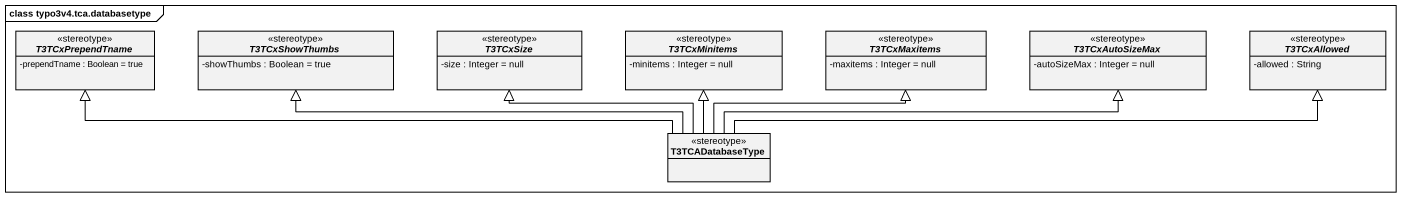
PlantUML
@startuml
mainframe class typo3v4.tca.databasetype
hide circle
hide empty members
skinparam classAttributeIconSize 0
abstract class T3TCxPrependTname <<stereotype>> {
  -prependTname : Boolean = true
}
abstract class T3TCxShowThumbs <<stereotype>> {
  -showThumbs : Boolean = true
}
abstract class T3TCxSize <<stereotype>> {
  -size : Integer = null
}
abstract class T3TCxMinitems <<stereotype>> {
  -minitems : Integer = null
}
abstract class T3TCxMaxitems <<stereotype>> {
  -maxitems : Integer = null
}
abstract class T3TCxAutoSizeMax <<stereotype>> {
  -autoSizeMax : Integer = null
}
abstract class T3TCxAllowed <<stereotype>> {
  -allowed : String
}
class T3TCADatabaseType <<stereotype>>
T3TCADatabaseType -left-|> T3TCxPrependTname
T3TCADatabaseType -left-|> T3TCxShowThumbs
T3TCADatabaseType -left-|> T3TCxSize
T3TCADatabaseType -up-|> T3TCxMinitems
T3TCADatabaseType -right-|> T3TCxMaxitems
T3TCADatabaseType -right-|> T3TCxAutoSizeMax
T3TCADatabaseType -right-|> T3TCxAllowed
@enduml
